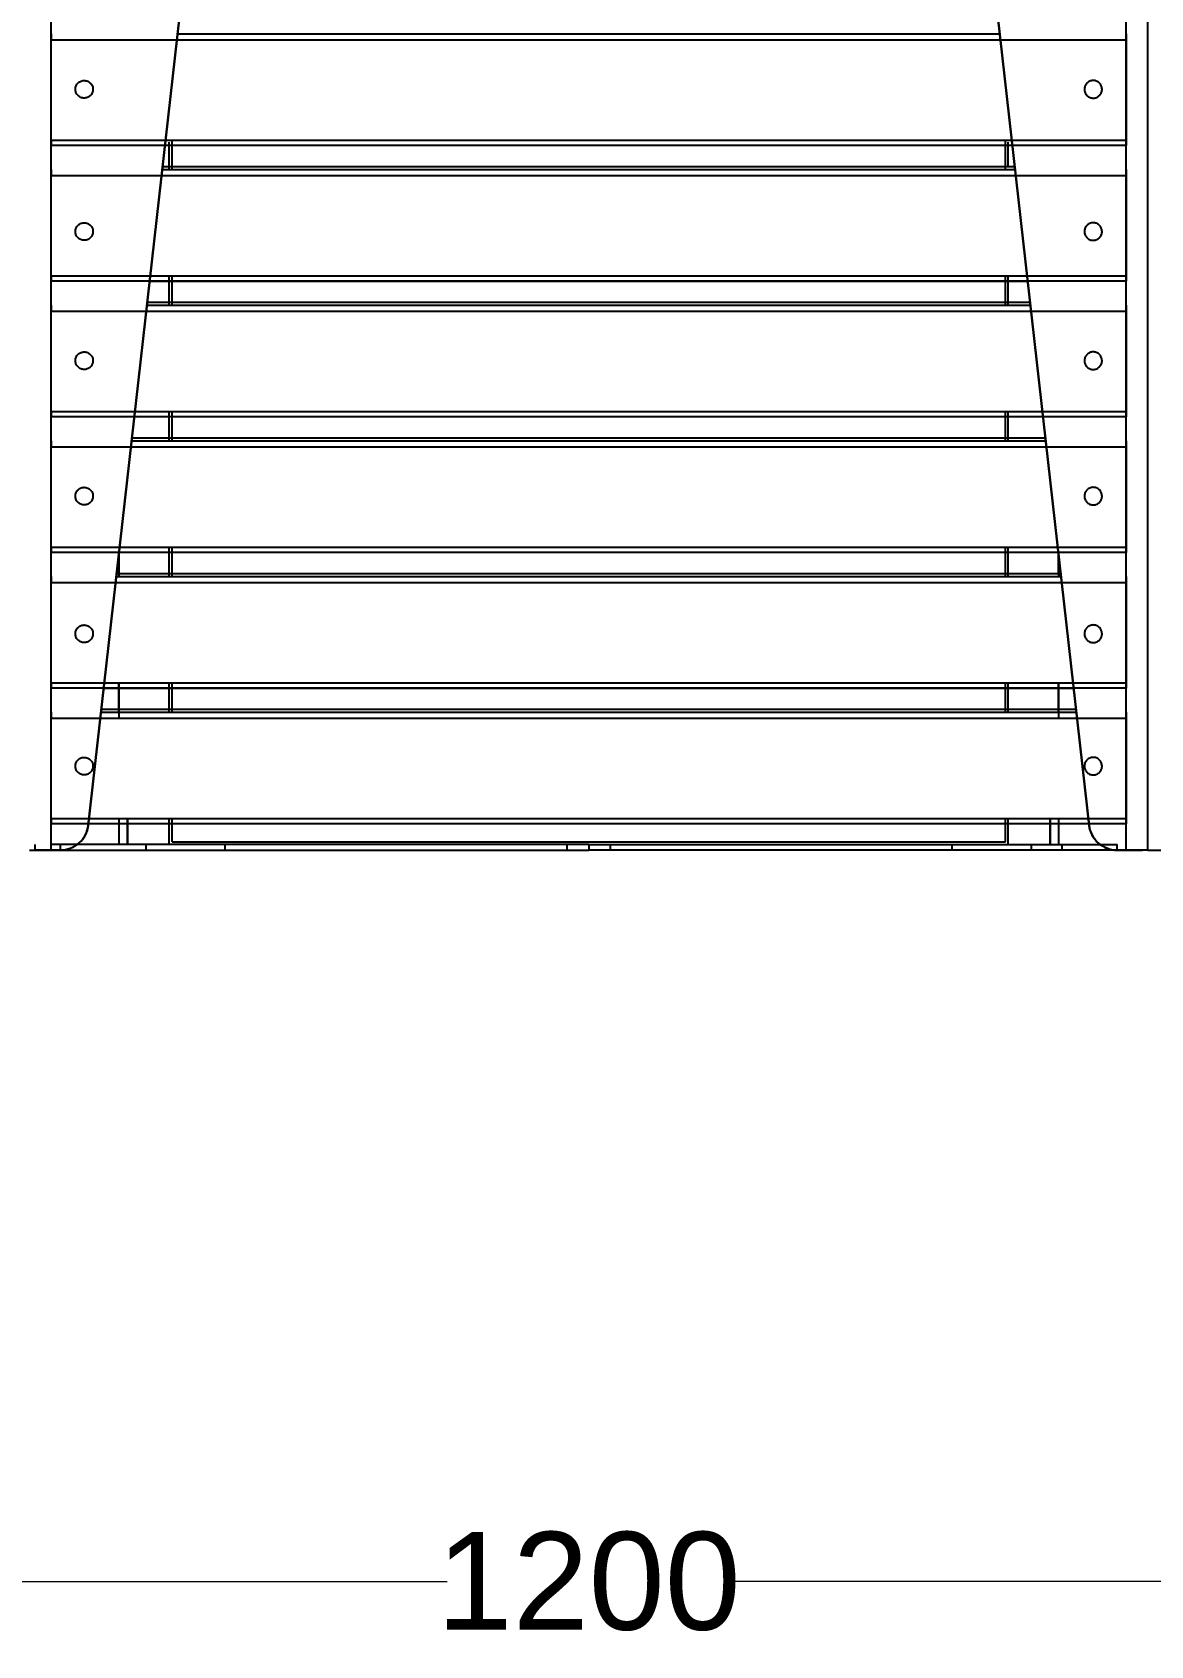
# Model space of a CAD drawing. Header units: millimetres. Extents: x 10366 to 28454, y 24552 to 29702.
# Drawn here: x 12289 to 12689, y 27227 to 27804 of the extents above; entities that cross this region are included whole.
import ezdxf

# ---------------------------------------------------------------- set-up
doc = ezdxf.new("R2010")
doc.units = ezdxf.units.MM
doc.header["$LTSCALE"] = 3
doc.layers.add('DomyÅ›lny', color=7, linetype='Continuous')
doc.styles.get("Standard").update_dxf_attribs({"font": 'arial.ttf'})
doc.dimstyles.new('MATEUSZ', dxfattribs={"dimtxt": 35, "dimasz": 16, "dimexe": 0.18, "dimexo": 0.0625, "dimgap": 0.09, "dimtad": 0, "dimdec": 0, "dimdsep": 46, "dimtxsty": 'Standard', "dimblk": 'DOT', "dimcen": 0.09, "dimse1": 1, "dimse2": 1, "dimadec": 0, "dimazin": 0, "dimtfac": 1, "dimtdec": 0, "dimtofl": 0, "dimtmove": 0, "dimatfit": 3, "dimfxl": 1, "dimtolj": 1, "dimtzin": 0, "dimlwd": 9, "dimlwe": 9, "dimarcsym": 0})

# ---------------------------------------------------------------- blocks, each defined once
blk = doc.blocks.new('_Dot')
at = {"color": 0, "linetype": 'ByBlock', "lineweight": -2}
blk.add_line((-0.5, 0), (-1, 0), dxfattribs=at)
at = {"color": 0, "linetype": 'ByBlock', "const_width": 0.5}
blk.add_lwpolyline([(-0.25, 0, 1), (0.25, 0, 1)], format="xyb", close=True, dxfattribs=at)
blk = doc.blocks.new('*D34')
at = {"color": 0, "lineweight": 9, "transparency": 16777216}
for p, q in [((11903.67, 27250.32), (12437.02, 27250.32)), ((13071.67, 27250.32), (12538.31, 27250.32))]:
    blk.add_line(p, q, dxfattribs=at)
at = {"layer": 'Defpoints', "color": 0, "transparency": 16777216}
for p in [(11887.67, 27511.83), (13087.67, 27511.83), (13087.67, 27250.32)]:
    blk.add_point(p, dxfattribs=at)
at = {"color": 0, "lineweight": 9, "transparency": 16777216, "xscale": 16, "yscale": 16, "zscale": 16, "rotation": 180}
blk.add_blockref('_Dot', (11887.67, 27250.32), dxfattribs=at)
at = {"color": 0, "lineweight": 9, "transparency": 16777216, "xscale": 16, "yscale": 16, "zscale": 16}
blk.add_blockref('_Dot', (13087.67, 27250.32), dxfattribs=at)
at = {"color": 0, "transparency": 16777216, "insert": (12487.67, 27250.32), "char_height": 35, "attachment_point": 5}
blk.add_mtext('\\A1;1200', dxfattribs=at)

msp = doc.modelspace()

# ---------------------------------------------------------------- linework, layer by layer
at = {"layer": 'DomyÅ›lny'}
for p, q in [((12295.43, 27511.83), (12295.43, 28220.62)), ((12679.91, 27511.83), (12679.91, 28220.62)), ((12687.67, 27511.83), (12687.67, 28221.94)), ((12687.67, 27511.83), (12687.67, 28221.94)), ((12308.67, 27520.71), (12381.38, 28165.24)), ((12381.34, 28164.9), (12308.67, 27520.71)), ((12666.67, 27520.71), (12593.95, 28165.24)), ((12593.99, 28164.9), (12666.67, 27520.71)), ((12295.43, 27765.76), (12295.43, 27801.68)), ((12295.43, 27801.68), (12679.91, 27801.68)), ((12340.61, 27803.81), (12634.73, 27803.81)), ((12679.91, 27801.68), (12679.91, 27765.76)), ((12295.43, 27765.76), (12679.91, 27765.76)), ((12679.91, 27763.89), (12295.43, 27763.89)), ((12337.67, 27755.29), (12337.67, 27765)), ((12338.67, 27755.29), (12338.67, 27765.76)), ((12636.67, 27755.29), (12636.67, 27765.76)), ((12637.67, 27756), (12637.67, 27765)), ((12295.43, 27717.24), (12295.43, 27753.16)), ((12295.43, 27753.16), (12679.91, 27753.16)), ((12335.13, 27755.29), (12640.2, 27755.29)), ((12335.25, 27756.33), (12640.09, 27756.33)), ((12335.25, 27756.32), (12640.09, 27756.32)), ((12679.91, 27753.16), (12679.91, 27717.24)), ((12295.43, 27717.24), (12679.91, 27717.24)), ((12679.91, 27715.37), (12295.43, 27715.37)), ((12330.63, 27715.37), (12644.71, 27715.37)), ((12337.67, 27706.77), (12337.67, 27717.24)), ((12338.67, 27706.77), (12338.67, 27717.24)), ((12636.67, 27706.77), (12636.67, 27717.24)), ((12637.67, 27706.77), (12637.67, 27717.24)), ((12329.66, 27706.77), (12645.68, 27706.77)), ((12329.78, 27707.81), (12645.56, 27707.81)), ((12329.78, 27707.8), (12645.56, 27707.8)), ((12295.43, 27668.72), (12295.43, 27704.64)), ((12295.43, 27704.64), (12679.91, 27704.64)), ((12679.91, 27704.64), (12679.91, 27668.72)), ((12295.43, 27668.72), (12679.91, 27668.72)), ((12679.91, 27666.85), (12295.43, 27666.85)), ((12337.67, 27658.25), (12337.67, 27668.72)), ((12338.67, 27658.25), (12338.67, 27668.72)), ((12636.67, 27658.25), (12636.67, 27668.72)), ((12637.67, 27658.25), (12637.67, 27668.72)), ((12295.43, 27620.2), (12295.43, 27656.12)), ((12295.43, 27656.12), (12679.91, 27656.12)), ((12324.19, 27658.25), (12651.15, 27658.25)), ((12324.3, 27659.29), (12651.03, 27659.29)), ((12324.3, 27659.28), (12651.03, 27659.28)), ((12679.91, 27656.12), (12679.91, 27620.2)), ((12295.43, 27620.2), (12679.91, 27620.2)), ((12337.67, 27609.73), (12337.67, 27620.2)), ((12338.67, 27609.73), (12338.67, 27620.2)), ((12636.67, 27609.73), (12636.67, 27620.2)), ((12637.67, 27609.73), (12637.67, 27620.2)), ((12679.91, 27618.33), (12295.43, 27618.33)), ((12319.67, 27610.43), (12319.67, 27618.2)), ((12319.67, 27618.2), (12319.67, 27609.62)), ((12655.67, 27618.22), (12655.67, 27609.62)), ((12655.67, 27610.43), (12655.67, 27618.22)), ((12318.71, 27609.73), (12656.62, 27609.73)), ((12318.83, 27610.77), (12656.51, 27610.77)), ((12318.83, 27610.76), (12656.51, 27610.76)), ((12295.43, 27571.68), (12295.43, 27607.6)), ((12295.43, 27607.6), (12679.91, 27607.6)), ((12679.91, 27607.6), (12679.91, 27571.68)), ((12295.43, 27571.68), (12679.91, 27571.68)), ((12679.91, 27569.81), (12295.43, 27569.81)), ((12314.21, 27569.81), (12661.13, 27569.81)), ((12319.67, 27561.21), (12319.67, 27571.68)), ((12319.67, 27571.68), (12319.67, 27559.08)), ((12337.67, 27561.21), (12337.67, 27571.68)), ((12338.67, 27561.21), (12338.67, 27571.68)), ((12636.67, 27561.21), (12636.67, 27571.68)), ((12637.67, 27561.21), (12637.67, 27571.68)), ((12655.67, 27571.68), (12655.67, 27559.08)), ((12655.67, 27561.21), (12655.67, 27571.68)), ((12313.36, 27562.25), (12661.98, 27562.25)), ((12313.36, 27562.24), (12661.98, 27562.24)), ((12295.43, 27523.16), (12295.43, 27559.08)), ((12295.43, 27559.08), (12679.91, 27559.08)), ((12313.24, 27561.21), (12662.1, 27561.21)), ((12679.91, 27559.08), (12679.91, 27523.16)), ((12295.43, 27523.16), (12679.91, 27523.16)), ((12319.67, 27523.16), (12319.67, 27513.84)), ((12319.67, 27523.16), (12319.67, 27513.84)), ((12322.67, 27513.83), (12322.67, 27523.16)), ((12322.67, 27523.16), (12322.67, 27513.83)), ((12337.67, 27513.83), (12337.67, 27523.16)), ((12338.67, 27514.83), (12338.67, 27523.16)), ((12636.67, 27514.83), (12636.67, 27523.16)), ((12637.67, 27513.83), (12637.67, 27523.16)), ((12652.67, 27523.16), (12652.67, 27513.83)), ((12652.67, 27513.83), (12652.67, 27523.16)), ((12655.67, 27523.16), (12655.67, 27513.84)), ((12655.67, 27523.16), (12655.67, 27513.84)), ((12679.91, 27521.29), (12295.43, 27521.29)), ((12289.67, 27511.83), (12289.67, 27513.83)), ((12289.67, 27511.83), (12298.64, 27511.83)), ((12298.64, 27513.83), (12295.43, 27513.83)), ((12298.73, 27511.83), (12295.43, 27511.83)), ((12295.43, 27511.83), (12298.73, 27511.83)), ((12298.64, 27513.83), (12298.64, 27511.83)), ((12487.67, 27513.83), (12298.64, 27513.83)), ((12298.64, 27511.83), (12487.67, 27511.83)), ((12329.3, 27513.83), (12329.3, 27511.83)), ((12338.67, 27514.83), (12636.67, 27514.83)), ((12357.67, 27511.83), (12357.67, 27513.83)), ((12479.91, 27511.83), (12479.91, 27513.83)), ((12487.67, 27513.83), (12676.69, 27513.83)), ((12487.67, 27513.83), (12487.67, 27511.83)), ((12487.67, 27513.83), (12487.67, 27511.83)), ((12676.69, 27511.83), (12487.67, 27511.83)), ((12495.43, 27511.83), (12495.43, 27513.83)), ((12617.67, 27511.83), (12617.67, 27513.83)), ((12646.04, 27511.83), (12646.04, 27513.83)), ((12657.04, 27511.83), (12657.04, 27513.83)), ((12679.91, 27511.83), (12676.6, 27511.83)), ((12676.6, 27511.83), (12679.91, 27511.83)), ((12676.69, 27511.83), (12676.69, 27513.83)), ((12676.69, 27511.83), (12685.67, 27511.83))]:
    msp.add_line(p, q, dxfattribs=at)
for points in [[(12295.43, 27803.81, 0), (12295.43, 27803.78, 0), (12295.43, 27803.68, 0), (12295.43, 27803.26, 0), (12295.43, 27801.68, 0)], [(12679.91, 27803.81, 0), (12679.91, 27803.78, 0), (12679.91, 27803.68, 0), (12679.91, 27803.26, 0), (12679.91, 27801.68, 0)], [(12295.43, 27765.76, 0), (12295.43, 27764.37, 0), (12295.43, 27763.99, 0), (12295.43, 27763.9, 0), (12295.43, 27763.89, 0), (12295.43, 27763.89, 0), (12295.43, 27763.89, 0), (12295.43, 27763.89, 0), (12295.43, 27763.89, 0), (12295.43, 27763.89, 0), (12295.43, 27763.89, 0), (12295.43, 27763.89, 0), (12295.43, 27763.89, 0), (12295.43, 27763.89, 0), (12295.43, 27763.89, 0), (12295.43, 27763.89, 0), (12295.43, 27763.89, 0), (12295.43, 27763.89, 0), (12295.43, 27763.89, 0), (12295.43, 27763.89, 0), (12295.43, 27763.89, 0), (12295.43, 27763.89, 0), (12295.43, 27763.89, 0)], [(12679.91, 27765.76, 0), (12679.91, 27764.37, 0), (12679.91, 27763.99, 0), (12679.91, 27763.9, 0), (12679.91, 27763.89, 0), (12679.91, 27763.89, 0), (12679.91, 27763.89, 0), (12679.91, 27763.89, 0), (12679.91, 27763.89, 0), (12679.91, 27763.89, 0), (12679.91, 27763.89, 0), (12679.91, 27763.89, 0), (12679.91, 27763.89, 0), (12679.91, 27763.89, 0), (12679.91, 27763.89, 0), (12679.91, 27763.89, 0), (12679.91, 27763.89, 0), (12679.91, 27763.89, 0), (12679.91, 27763.89, 0), (12679.91, 27763.89, 0), (12679.91, 27763.89, 0), (12679.91, 27763.89, 0), (12679.91, 27763.89, 0)], [(12295.43, 27755.29, 0), (12295.43, 27755.26, 0), (12295.43, 27755.16, 0), (12295.43, 27754.74, 0), (12295.43, 27753.16, 0)], [(12679.91, 27755.29, 0), (12679.91, 27755.26, 0), (12679.91, 27755.16, 0), (12679.91, 27754.74, 0), (12679.91, 27753.16, 0)], [(12295.43, 27717.24, 0), (12295.43, 27715.85, 0), (12295.43, 27715.47, 0), (12295.43, 27715.38, 0), (12295.43, 27715.37, 0), (12295.43, 27715.37, 0), (12295.43, 27715.37, 0), (12295.43, 27715.37, 0), (12295.43, 27715.37, 0), (12295.43, 27715.37, 0), (12295.43, 27715.37, 0), (12295.43, 27715.37, 0), (12295.43, 27715.37, 0), (12295.43, 27715.37, 0), (12295.43, 27715.37, 0), (12295.43, 27715.37, 0), (12295.43, 27715.37, 0), (12295.43, 27715.37, 0), (12295.43, 27715.37, 0), (12295.43, 27715.37, 0), (12295.43, 27715.37, 0), (12295.43, 27715.37, 0), (12295.43, 27715.37, 0)], [(12679.91, 27717.24, 0), (12679.91, 27715.85, 0), (12679.91, 27715.47, 0), (12679.91, 27715.38, 0), (12679.91, 27715.37, 0), (12679.91, 27715.37, 0), (12679.91, 27715.37, 0), (12679.91, 27715.37, 0), (12679.91, 27715.37, 0), (12679.91, 27715.37, 0), (12679.91, 27715.37, 0), (12679.91, 27715.37, 0), (12679.91, 27715.37, 0), (12679.91, 27715.37, 0), (12679.91, 27715.37, 0), (12679.91, 27715.37, 0), (12679.91, 27715.37, 0), (12679.91, 27715.37, 0), (12679.91, 27715.37, 0), (12679.91, 27715.37, 0), (12679.91, 27715.37, 0), (12679.91, 27715.37, 0), (12679.91, 27715.37, 0)], [(12295.43, 27706.77, 0), (12295.43, 27706.74, 0), (12295.43, 27706.64, 0), (12295.43, 27706.22, 0), (12295.43, 27704.64, 0)], [(12679.91, 27706.77, 0), (12679.91, 27706.74, 0), (12679.91, 27706.64, 0), (12679.91, 27706.22, 0), (12679.91, 27704.64, 0)], [(12295.43, 27668.72, 0), (12295.43, 27667.33, 0), (12295.43, 27666.95, 0), (12295.43, 27666.86, 0), (12295.43, 27666.85, 0), (12295.43, 27666.85, 0), (12295.43, 27666.85, 0), (12295.43, 27666.85, 0), (12295.43, 27666.85, 0), (12295.43, 27666.85, 0), (12295.43, 27666.85, 0), (12295.43, 27666.85, 0), (12295.43, 27666.85, 0), (12295.43, 27666.85, 0), (12295.43, 27666.85, 0), (12295.43, 27666.85, 0), (12295.43, 27666.85, 0), (12295.43, 27666.85, 0), (12295.43, 27666.85, 0), (12295.43, 27666.85, 0), (12295.43, 27666.85, 0), (12295.43, 27666.85, 0), (12295.43, 27666.85, 0)], [(12679.91, 27668.72, 0), (12679.91, 27667.33, 0), (12679.91, 27666.95, 0), (12679.91, 27666.86, 0), (12679.91, 27666.85, 0), (12679.91, 27666.85, 0), (12679.91, 27666.85, 0), (12679.91, 27666.85, 0), (12679.91, 27666.85, 0), (12679.91, 27666.85, 0), (12679.91, 27666.85, 0), (12679.91, 27666.85, 0), (12679.91, 27666.85, 0), (12679.91, 27666.85, 0), (12679.91, 27666.85, 0), (12679.91, 27666.85, 0), (12679.91, 27666.85, 0), (12679.91, 27666.85, 0), (12679.91, 27666.85, 0), (12679.91, 27666.85, 0), (12679.91, 27666.85, 0), (12679.91, 27666.85, 0), (12679.91, 27666.85, 0)], [(12295.43, 27658.25, 0), (12295.43, 27658.22, 0), (12295.43, 27658.12, 0), (12295.43, 27657.7, 0), (12295.43, 27656.12, 0)], [(12679.91, 27658.25, 0), (12679.91, 27658.22, 0), (12679.91, 27658.12, 0), (12679.91, 27657.7, 0), (12679.91, 27656.12, 0)], [(12295.43, 27620.2, 0), (12295.43, 27618.81, 0), (12295.43, 27618.43, 0), (12295.43, 27618.34, 0), (12295.43, 27618.33, 0), (12295.43, 27618.33, 0), (12295.43, 27618.33, 0), (12295.43, 27618.33, 0), (12295.43, 27618.33, 0), (12295.43, 27618.33, 0), (12295.43, 27618.33, 0), (12295.43, 27618.33, 0), (12295.43, 27618.33, 0), (12295.43, 27618.33, 0), (12295.43, 27618.33, 0), (12295.43, 27618.33, 0), (12295.43, 27618.33, 0), (12295.43, 27618.33, 0), (12295.43, 27618.33, 0), (12295.43, 27618.33, 0), (12295.43, 27618.33, 0), (12295.43, 27618.33, 0), (12295.43, 27618.33, 0)], [(12679.91, 27620.2, 0), (12679.91, 27618.81, 0), (12679.91, 27618.43, 0), (12679.91, 27618.34, 0), (12679.91, 27618.33, 0), (12679.91, 27618.33, 0), (12679.91, 27618.33, 0), (12679.91, 27618.33, 0), (12679.91, 27618.33, 0), (12679.91, 27618.33, 0), (12679.91, 27618.33, 0), (12679.91, 27618.33, 0), (12679.91, 27618.33, 0), (12679.91, 27618.33, 0), (12679.91, 27618.33, 0), (12679.91, 27618.33, 0), (12679.91, 27618.33, 0), (12679.91, 27618.33, 0), (12679.91, 27618.33, 0), (12679.91, 27618.33, 0), (12679.91, 27618.33, 0), (12679.91, 27618.33, 0), (12679.91, 27618.33, 0)], [(12295.43, 27609.73, 0), (12295.43, 27609.7, 0), (12295.43, 27609.6, 0), (12295.43, 27609.18, 0), (12295.43, 27607.6, 0)], [(12679.91, 27609.73, 0), (12679.91, 27609.7, 0), (12679.91, 27609.6, 0), (12679.91, 27609.18, 0), (12679.91, 27607.6, 0)], [(12295.43, 27571.68, 0), (12295.43, 27570.29, 0), (12295.43, 27569.91, 0), (12295.43, 27569.82, 0), (12295.43, 27569.81, 0), (12295.43, 27569.81, 0), (12295.43, 27569.81, 0), (12295.43, 27569.81, 0), (12295.43, 27569.81, 0), (12295.43, 27569.81, 0), (12295.43, 27569.81, 0), (12295.43, 27569.81, 0), (12295.43, 27569.81, 0), (12295.43, 27569.81, 0), (12295.43, 27569.81, 0), (12295.43, 27569.81, 0), (12295.43, 27569.81, 0), (12295.43, 27569.81, 0), (12295.43, 27569.81, 0), (12295.43, 27569.81, 0), (12295.43, 27569.81, 0), (12295.43, 27569.81, 0), (12295.43, 27569.81, 0)], [(12679.91, 27571.68, 0), (12679.91, 27570.29, 0), (12679.91, 27569.91, 0), (12679.91, 27569.82, 0), (12679.91, 27569.81, 0), (12679.91, 27569.81, 0), (12679.91, 27569.81, 0), (12679.91, 27569.81, 0), (12679.91, 27569.81, 0), (12679.91, 27569.81, 0), (12679.91, 27569.81, 0), (12679.91, 27569.81, 0), (12679.91, 27569.81, 0), (12679.91, 27569.81, 0), (12679.91, 27569.81, 0), (12679.91, 27569.81, 0), (12679.91, 27569.81, 0), (12679.91, 27569.81, 0), (12679.91, 27569.81, 0), (12679.91, 27569.81, 0), (12679.91, 27569.81, 0), (12679.91, 27569.81, 0), (12679.91, 27569.81, 0)], [(12295.43, 27561.21, 0), (12295.43, 27561.18, 0), (12295.43, 27561.08, 0), (12295.43, 27560.66, 0), (12295.43, 27559.08, 0)], [(12679.91, 27561.21, 0), (12679.91, 27561.18, 0), (12679.91, 27561.08, 0), (12679.91, 27560.66, 0), (12679.91, 27559.08, 0)], [(12295.43, 27523.16, 0), (12295.43, 27521.77, 0), (12295.43, 27521.39, 0), (12295.43, 27521.3, 0), (12295.43, 27521.29, 0), (12295.43, 27521.29, 0), (12295.43, 27521.29, 0), (12295.43, 27521.29, 0), (12295.43, 27521.29, 0), (12295.43, 27521.29, 0), (12295.43, 27521.29, 0), (12295.43, 27521.29, 0), (12295.43, 27521.29, 0), (12295.43, 27521.29, 0), (12295.43, 27521.29, 0), (12295.43, 27521.29, 0), (12295.43, 27521.29, 0), (12295.43, 27521.29, 0), (12295.43, 27521.29, 0), (12295.43, 27521.29, 0), (12295.43, 27521.29, 0), (12295.43, 27521.29, 0), (12295.43, 27521.29, 0)], [(12679.91, 27523.16, 0), (12679.91, 27521.77, 0), (12679.91, 27521.39, 0), (12679.91, 27521.3, 0), (12679.91, 27521.29, 0), (12679.91, 27521.29, 0), (12679.91, 27521.29, 0), (12679.91, 27521.29, 0), (12679.91, 27521.29, 0), (12679.91, 27521.29, 0), (12679.91, 27521.29, 0), (12679.91, 27521.29, 0), (12679.91, 27521.29, 0), (12679.91, 27521.29, 0), (12679.91, 27521.29, 0), (12679.91, 27521.29, 0), (12679.91, 27521.29, 0), (12679.91, 27521.29, 0), (12679.91, 27521.29, 0), (12679.91, 27521.29, 0), (12679.91, 27521.29, 0), (12679.91, 27521.29, 0), (12679.91, 27521.29, 0)], [(12298.73, 27511.83, 0), (12299.67, 27511.88, 0), (12300.6, 27512.01, 0), (12301.5, 27512.22, 0), (12302.38, 27512.52, 0), (12303.23, 27512.9, 0), (12304.03, 27513.35, 0), (12304.78, 27513.87, 0), (12305.48, 27514.45, 0), (12306.12, 27515.09, 0), (12306.7, 27515.79, 0), (12307.21, 27516.53, 0), (12307.65, 27517.31, 0), (12308.02, 27518.12, 0), (12308.31, 27518.97, 0), (12308.53, 27519.82, 0), (12308.67, 27520.71, 0)], [(12308.67, 27520.71, 0), (12308.52, 27519.78, 0), (12308.29, 27518.88, 0), (12307.97, 27518, 0), (12307.58, 27517.17, 0), (12307.11, 27516.37, 0), (12306.58, 27515.63, 0), (12305.97, 27514.93, 0), (12305.32, 27514.3, 0), (12304.61, 27513.74, 0), (12303.85, 27513.24, 0), (12303.06, 27512.81, 0), (12302.23, 27512.46, 0), (12301.38, 27512.19, 0), (12300.51, 27511.99, 0), (12299.64, 27511.87, 0), (12298.73, 27511.83, 0)], [(12676.6, 27511.83, 0), (12675.67, 27511.88, 0), (12674.74, 27512.01, 0), (12673.83, 27512.22, 0), (12672.95, 27512.52, 0), (12672.11, 27512.9, 0), (12671.31, 27513.35, 0), (12670.56, 27513.87, 0), (12669.85, 27514.45, 0), (12669.21, 27515.09, 0), (12668.63, 27515.79, 0), (12668.12, 27516.53, 0), (12667.68, 27517.31, 0), (12667.32, 27518.12, 0), (12667.02, 27518.97, 0), (12666.81, 27519.82, 0), (12666.67, 27520.71, 0)], [(12666.67, 27520.71, 0), (12666.82, 27519.78, 0), (12667.05, 27518.88, 0), (12667.36, 27518, 0), (12667.76, 27517.17, 0), (12668.23, 27516.37, 0), (12668.76, 27515.63, 0), (12669.36, 27514.93, 0), (12670.02, 27514.3, 0), (12670.73, 27513.74, 0), (12671.49, 27513.24, 0), (12672.28, 27512.81, 0), (12673.11, 27512.46, 0), (12673.95, 27512.19, 0), (12674.83, 27511.99, 0), (12675.7, 27511.87, 0), (12676.6, 27511.83, 0)], [(12287.67, 27511.83, 0), (12287.67, 27511.83, 0), (12287.67, 27511.83, 0), (12287.67, 27511.83, 0), (12287.67, 27511.83, 0), (12287.67, 27511.83, 0), (12287.67, 27511.83, 0), (12287.67, 27511.83, 0), (12287.67, 27511.83, 0), (12287.67, 27511.83, 0), (12287.67, 27511.83, 0), (12287.68, 27511.83, 0), (12287.81, 27511.83, 0), (12288.46, 27511.83, 0), (12295.43, 27511.83, 0)], [(12295.43, 27511.83, 0), (12289.67, 27511.83, 0)], [(12679.91, 27511.83, 0), (12685.67, 27511.83, 0)], [(12687.67, 27511.83, 0), (12687.67, 27511.83, 0), (12687.67, 27511.83, 0), (12687.67, 27511.83, 0), (12687.67, 27511.83, 0), (12687.67, 27511.83, 0), (12687.67, 27511.83, 0), (12687.67, 27511.83, 0), (12687.67, 27511.83, 0), (12687.67, 27511.83, 0), (12687.66, 27511.83, 0), (12687.65, 27511.83, 0), (12687.52, 27511.83, 0), (12686.87, 27511.83, 0), (12679.91, 27511.83, 0)], [(12687.67, 27511.83, 0), (12687.67, 27511.83, 0), (12687.67, 27511.83, 0), (12687.67, 27511.83, 0), (12687.67, 27511.83, 0), (12687.67, 27511.83, 0), (12687.67, 27511.83, 0), (12687.67, 27511.83, 0), (12687.67, 27511.83, 0), (12687.67, 27511.83, 0), (12687.67, 27511.83, 0), (12687.68, 27511.83, 0), (12687.73, 27511.83, 0), (12687.92, 27511.83, 0), (12689.89, 27511.83, 0), (12695.43, 27511.83, 0)]]:
    msp.add_polyline3d(points, dxfattribs=at)
for points in [[(12304.13, 27783.41, 0), (12304.09, 27783.69, 0), (12304.08, 27783.98, 0), (12304.1, 27784.28, 0), (12304.15, 27784.59, 0), (12304.23, 27784.89, 0), (12304.34, 27785.19, 0), (12304.49, 27785.48, 0), (12304.66, 27785.75, 0), (12304.86, 27786.01, 0), (12305.09, 27786.24, 0), (12305.34, 27786.45, 0), (12305.6, 27786.62, 0), (12305.87, 27786.77, 0), (12306.15, 27786.89, 0), (12306.43, 27786.98, 0), (12306.7, 27787.04, 0), (12306.98, 27787.07, 0), (12307.28, 27787.08, 0), (12307.58, 27787.06, 0), (12307.88, 27787.01, 0), (12308.19, 27786.93, 0), (12308.49, 27786.82, 0), (12308.78, 27786.68, 0), (12309.05, 27786.5, 0), (12309.31, 27786.3, 0), (12309.54, 27786.08, 0), (12309.75, 27785.83, 0), (12309.93, 27785.57, 0), (12310.07, 27785.3, 0), (12310.19, 27785.02, 0), (12310.28, 27784.74, 0), (12310.34, 27784.47, 0), (12310.37, 27784.19, 0), (12310.38, 27783.9, 0), (12310.37, 27783.6, 0), (12310.32, 27783.29, 0), (12310.24, 27782.99, 0), (12310.12, 27782.69, 0), (12309.98, 27782.4, 0), (12309.81, 27782.12, 0), (12309.6, 27781.87, 0), (12309.38, 27781.64, 0), (12309.13, 27781.43, 0), (12308.87, 27781.25, 0), (12308.6, 27781.11, 0), (12308.32, 27780.99, 0), (12308.04, 27780.9, 0), (12307.77, 27780.84, 0), (12307.48, 27780.8, 0), (12307.19, 27780.79, 0), (12306.89, 27780.81, 0), (12306.59, 27780.86, 0), (12306.28, 27780.94, 0), (12305.98, 27781.05, 0), (12305.69, 27781.2, 0), (12305.41, 27781.37, 0), (12305.16, 27781.57, 0), (12304.93, 27781.8, 0), (12304.72, 27782.04, 0), (12304.54, 27782.3, 0), (12304.4, 27782.58, 0), (12304.28, 27782.85, 0), (12304.19, 27783.13, 0)], [(12671.2, 27783.41, 0), (12671.24, 27783.69, 0), (12671.25, 27783.98, 0), (12671.23, 27784.28, 0), (12671.18, 27784.59, 0), (12671.1, 27784.89, 0), (12670.99, 27785.19, 0), (12670.84, 27785.48, 0), (12670.67, 27785.75, 0), (12670.47, 27786.01, 0), (12670.24, 27786.24, 0), (12670, 27786.45, 0), (12669.74, 27786.62, 0), (12669.46, 27786.77, 0), (12669.19, 27786.89, 0), (12668.91, 27786.98, 0), (12668.63, 27787.04, 0), (12668.35, 27787.07, 0), (12668.06, 27787.08, 0), (12667.76, 27787.06, 0), (12667.45, 27787.01, 0), (12667.15, 27786.93, 0), (12666.84, 27786.82, 0), (12666.55, 27786.68, 0), (12666.28, 27786.5, 0), (12666.02, 27786.3, 0), (12665.79, 27786.08, 0), (12665.59, 27785.83, 0), (12665.41, 27785.57, 0), (12665.26, 27785.3, 0), (12665.14, 27785.02, 0), (12665.05, 27784.74, 0), (12664.99, 27784.47, 0), (12664.96, 27784.19, 0), (12664.95, 27783.9, 0), (12664.97, 27783.6, 0), (12665.02, 27783.29, 0), (12665.1, 27782.99, 0), (12665.21, 27782.69, 0), (12665.35, 27782.4, 0), (12665.53, 27782.12, 0), (12665.73, 27781.87, 0), (12665.96, 27781.64, 0), (12666.2, 27781.43, 0), (12666.46, 27781.25, 0), (12666.73, 27781.11, 0), (12667.01, 27780.99, 0), (12667.29, 27780.9, 0), (12667.57, 27780.84, 0), (12667.85, 27780.8, 0), (12668.14, 27780.79, 0), (12668.44, 27780.81, 0), (12668.75, 27780.86, 0), (12669.05, 27780.94, 0), (12669.35, 27781.05, 0), (12669.64, 27781.2, 0), (12669.92, 27781.37, 0), (12670.17, 27781.57, 0), (12670.41, 27781.8, 0), (12670.61, 27782.04, 0), (12670.79, 27782.3, 0), (12670.94, 27782.58, 0), (12671.06, 27782.85, 0), (12671.14, 27783.13, 0)], [(12304.13, 27732.54, 0), (12304.09, 27732.82, 0), (12304.08, 27733.12, 0), (12304.1, 27733.42, 0), (12304.15, 27733.72, 0), (12304.23, 27734.03, 0), (12304.34, 27734.32, 0), (12304.49, 27734.61, 0), (12304.66, 27734.89, 0), (12304.86, 27735.14, 0), (12305.09, 27735.38, 0), (12305.34, 27735.58, 0), (12305.6, 27735.76, 0), (12305.87, 27735.91, 0), (12306.15, 27736.02, 0), (12306.43, 27736.11, 0), (12306.7, 27736.17, 0), (12306.98, 27736.21, 0), (12307.28, 27736.22, 0), (12307.58, 27736.2, 0), (12307.88, 27736.15, 0), (12308.19, 27736.07, 0), (12308.49, 27735.96, 0), (12308.78, 27735.81, 0), (12309.05, 27735.64, 0), (12309.31, 27735.44, 0), (12309.54, 27735.21, 0), (12309.75, 27734.97, 0), (12309.93, 27734.71, 0), (12310.07, 27734.44, 0), (12310.19, 27734.16, 0), (12310.28, 27733.88, 0), (12310.34, 27733.6, 0), (12310.37, 27733.32, 0), (12310.38, 27733.03, 0), (12310.37, 27732.73, 0), (12310.32, 27732.43, 0), (12310.24, 27732.12, 0), (12310.12, 27731.82, 0), (12309.98, 27731.53, 0), (12309.81, 27731.26, 0), (12309.6, 27731, 0), (12309.38, 27730.77, 0), (12309.13, 27730.56, 0), (12308.87, 27730.39, 0), (12308.6, 27730.24, 0), (12308.32, 27730.12, 0), (12308.04, 27730.04, 0), (12307.77, 27729.98, 0), (12307.48, 27729.94, 0), (12307.19, 27729.93, 0), (12306.89, 27729.95, 0), (12306.59, 27730, 0), (12306.28, 27730.08, 0), (12305.98, 27730.19, 0), (12305.69, 27730.33, 0), (12305.41, 27730.51, 0), (12305.16, 27730.71, 0), (12304.93, 27730.93, 0), (12304.72, 27731.18, 0), (12304.54, 27731.44, 0), (12304.4, 27731.71, 0), (12304.28, 27731.99, 0), (12304.19, 27732.27, 0)], [(12671.2, 27732.54, 0), (12671.24, 27732.82, 0), (12671.25, 27733.12, 0), (12671.23, 27733.42, 0), (12671.18, 27733.72, 0), (12671.1, 27734.03, 0), (12670.99, 27734.32, 0), (12670.84, 27734.61, 0), (12670.67, 27734.89, 0), (12670.47, 27735.14, 0), (12670.24, 27735.38, 0), (12670, 27735.58, 0), (12669.74, 27735.76, 0), (12669.46, 27735.91, 0), (12669.19, 27736.02, 0), (12668.91, 27736.11, 0), (12668.63, 27736.17, 0), (12668.35, 27736.21, 0), (12668.06, 27736.22, 0), (12667.76, 27736.2, 0), (12667.45, 27736.15, 0), (12667.15, 27736.07, 0), (12666.84, 27735.96, 0), (12666.55, 27735.81, 0), (12666.28, 27735.64, 0), (12666.02, 27735.44, 0), (12665.79, 27735.21, 0), (12665.59, 27734.97, 0), (12665.41, 27734.71, 0), (12665.26, 27734.44, 0), (12665.14, 27734.16, 0), (12665.05, 27733.88, 0), (12664.99, 27733.6, 0), (12664.96, 27733.32, 0), (12664.95, 27733.03, 0), (12664.97, 27732.73, 0), (12665.02, 27732.43, 0), (12665.1, 27732.12, 0), (12665.21, 27731.82, 0), (12665.35, 27731.53, 0), (12665.53, 27731.26, 0), (12665.73, 27731, 0), (12665.96, 27730.77, 0), (12666.2, 27730.56, 0), (12666.46, 27730.39, 0), (12666.73, 27730.24, 0), (12667.01, 27730.12, 0), (12667.29, 27730.04, 0), (12667.57, 27729.98, 0), (12667.85, 27729.94, 0), (12668.14, 27729.93, 0), (12668.44, 27729.95, 0), (12668.75, 27730, 0), (12669.05, 27730.08, 0), (12669.35, 27730.19, 0), (12669.64, 27730.33, 0), (12669.92, 27730.51, 0), (12670.17, 27730.71, 0), (12670.41, 27730.93, 0), (12670.61, 27731.18, 0), (12670.79, 27731.44, 0), (12670.94, 27731.71, 0), (12671.06, 27731.99, 0), (12671.14, 27732.27, 0)], [(12304.13, 27686.36, 0), (12304.09, 27686.64, 0), (12304.08, 27686.93, 0), (12304.1, 27687.23, 0), (12304.15, 27687.54, 0), (12304.23, 27687.84, 0), (12304.34, 27688.14, 0), (12304.49, 27688.43, 0), (12304.66, 27688.71, 0), (12304.86, 27688.96, 0), (12305.09, 27689.19, 0), (12305.34, 27689.4, 0), (12305.6, 27689.58, 0), (12305.87, 27689.72, 0), (12306.15, 27689.84, 0), (12306.43, 27689.93, 0), (12306.7, 27689.99, 0), (12306.98, 27690.02, 0), (12307.28, 27690.03, 0), (12307.58, 27690.01, 0), (12307.88, 27689.97, 0), (12308.19, 27689.89, 0), (12308.49, 27689.77, 0), (12308.78, 27689.63, 0), (12309.05, 27689.46, 0), (12309.31, 27689.25, 0), (12309.54, 27689.03, 0), (12309.75, 27688.78, 0), (12309.93, 27688.52, 0), (12310.07, 27688.25, 0), (12310.19, 27687.98, 0), (12310.28, 27687.7, 0), (12310.34, 27687.42, 0), (12310.37, 27687.14, 0), (12310.38, 27686.85, 0), (12310.37, 27686.55, 0), (12310.32, 27686.24, 0), (12310.24, 27685.94, 0), (12310.12, 27685.64, 0), (12309.98, 27685.35, 0), (12309.81, 27685.07, 0), (12309.6, 27684.82, 0), (12309.38, 27684.59, 0), (12309.13, 27684.38, 0), (12308.87, 27684.2, 0), (12308.6, 27684.06, 0), (12308.32, 27683.94, 0), (12308.04, 27683.85, 0), (12307.77, 27683.79, 0), (12307.48, 27683.76, 0), (12307.19, 27683.75, 0), (12306.89, 27683.77, 0), (12306.59, 27683.81, 0), (12306.28, 27683.89, 0), (12305.98, 27684.01, 0), (12305.69, 27684.15, 0), (12305.41, 27684.32, 0), (12305.16, 27684.53, 0), (12304.93, 27684.75, 0), (12304.72, 27685, 0), (12304.54, 27685.26, 0), (12304.4, 27685.53, 0), (12304.28, 27685.8, 0), (12304.19, 27686.08, 0)], [(12671.2, 27686.36, 0), (12671.24, 27686.64, 0), (12671.25, 27686.93, 0), (12671.23, 27687.23, 0), (12671.18, 27687.54, 0), (12671.1, 27687.84, 0), (12670.99, 27688.14, 0), (12670.84, 27688.43, 0), (12670.67, 27688.71, 0), (12670.47, 27688.96, 0), (12670.24, 27689.19, 0), (12670, 27689.4, 0), (12669.74, 27689.58, 0), (12669.46, 27689.72, 0), (12669.19, 27689.84, 0), (12668.91, 27689.93, 0), (12668.63, 27689.99, 0), (12668.35, 27690.02, 0), (12668.06, 27690.03, 0), (12667.76, 27690.01, 0), (12667.45, 27689.97, 0), (12667.15, 27689.89, 0), (12666.84, 27689.77, 0), (12666.55, 27689.63, 0), (12666.28, 27689.46, 0), (12666.02, 27689.25, 0), (12665.79, 27689.03, 0), (12665.59, 27688.78, 0), (12665.41, 27688.52, 0), (12665.26, 27688.25, 0), (12665.14, 27687.98, 0), (12665.05, 27687.7, 0), (12664.99, 27687.42, 0), (12664.96, 27687.14, 0), (12664.95, 27686.85, 0), (12664.97, 27686.55, 0), (12665.02, 27686.24, 0), (12665.1, 27685.94, 0), (12665.21, 27685.64, 0), (12665.35, 27685.35, 0), (12665.53, 27685.07, 0), (12665.73, 27684.82, 0), (12665.96, 27684.59, 0), (12666.2, 27684.38, 0), (12666.46, 27684.2, 0), (12666.73, 27684.06, 0), (12667.01, 27683.94, 0), (12667.29, 27683.85, 0), (12667.57, 27683.79, 0), (12667.85, 27683.76, 0), (12668.14, 27683.75, 0), (12668.44, 27683.77, 0), (12668.75, 27683.81, 0), (12669.05, 27683.89, 0), (12669.35, 27684.01, 0), (12669.64, 27684.15, 0), (12669.92, 27684.32, 0), (12670.17, 27684.53, 0), (12670.41, 27684.75, 0), (12670.61, 27685, 0), (12670.79, 27685.26, 0), (12670.94, 27685.53, 0), (12671.06, 27685.8, 0), (12671.14, 27686.08, 0)], [(12304.13, 27637.93, 0), (12304.09, 27638.21, 0), (12304.08, 27638.5, 0), (12304.1, 27638.8, 0), (12304.15, 27639.1, 0), (12304.23, 27639.41, 0), (12304.34, 27639.71, 0), (12304.49, 27640, 0), (12304.66, 27640.27, 0), (12304.86, 27640.53, 0), (12305.09, 27640.76, 0), (12305.34, 27640.97, 0), (12305.6, 27641.14, 0), (12305.87, 27641.29, 0), (12306.15, 27641.41, 0), (12306.43, 27641.5, 0), (12306.7, 27641.56, 0), (12306.98, 27641.59, 0), (12307.28, 27641.6, 0), (12307.58, 27641.58, 0), (12307.88, 27641.53, 0), (12308.19, 27641.45, 0), (12308.49, 27641.34, 0), (12308.78, 27641.2, 0), (12309.05, 27641.02, 0), (12309.31, 27640.82, 0), (12309.54, 27640.6, 0), (12309.75, 27640.35, 0), (12309.93, 27640.09, 0), (12310.07, 27639.82, 0), (12310.19, 27639.54, 0), (12310.28, 27639.26, 0), (12310.34, 27638.99, 0), (12310.37, 27638.71, 0), (12310.38, 27638.42, 0), (12310.37, 27638.11, 0), (12310.32, 27637.81, 0), (12310.24, 27637.51, 0), (12310.12, 27637.21, 0), (12309.98, 27636.92, 0), (12309.81, 27636.64, 0), (12309.6, 27636.39, 0), (12309.38, 27636.15, 0), (12309.13, 27635.95, 0), (12308.87, 27635.77, 0), (12308.6, 27635.62, 0), (12308.32, 27635.51, 0), (12308.04, 27635.42, 0), (12307.77, 27635.36, 0), (12307.48, 27635.32, 0), (12307.19, 27635.31, 0), (12306.89, 27635.33, 0), (12306.59, 27635.38, 0), (12306.28, 27635.46, 0), (12305.98, 27635.57, 0), (12305.69, 27635.72, 0), (12305.41, 27635.89, 0), (12305.16, 27636.09, 0), (12304.93, 27636.32, 0), (12304.72, 27636.56, 0), (12304.54, 27636.82, 0), (12304.4, 27637.09, 0), (12304.28, 27637.37, 0), (12304.19, 27637.65, 0)], [(12671.2, 27637.93, 0), (12671.24, 27638.21, 0), (12671.25, 27638.5, 0), (12671.23, 27638.8, 0), (12671.18, 27639.1, 0), (12671.1, 27639.41, 0), (12670.99, 27639.71, 0), (12670.84, 27640, 0), (12670.67, 27640.27, 0), (12670.47, 27640.53, 0), (12670.24, 27640.76, 0), (12670, 27640.97, 0), (12669.74, 27641.14, 0), (12669.46, 27641.29, 0), (12669.19, 27641.41, 0), (12668.91, 27641.5, 0), (12668.63, 27641.56, 0), (12668.35, 27641.59, 0), (12668.06, 27641.6, 0), (12667.76, 27641.58, 0), (12667.45, 27641.53, 0), (12667.15, 27641.45, 0), (12666.84, 27641.34, 0), (12666.55, 27641.2, 0), (12666.28, 27641.02, 0), (12666.02, 27640.82, 0), (12665.79, 27640.6, 0), (12665.59, 27640.35, 0), (12665.41, 27640.09, 0), (12665.26, 27639.82, 0), (12665.14, 27639.54, 0), (12665.05, 27639.26, 0), (12664.99, 27638.99, 0), (12664.96, 27638.71, 0), (12664.95, 27638.42, 0), (12664.97, 27638.11, 0), (12665.02, 27637.81, 0), (12665.1, 27637.51, 0), (12665.21, 27637.21, 0), (12665.35, 27636.92, 0), (12665.53, 27636.64, 0), (12665.73, 27636.39, 0), (12665.96, 27636.15, 0), (12666.2, 27635.95, 0), (12666.46, 27635.77, 0), (12666.73, 27635.62, 0), (12667.01, 27635.51, 0), (12667.29, 27635.42, 0), (12667.57, 27635.36, 0), (12667.85, 27635.32, 0), (12668.14, 27635.31, 0), (12668.44, 27635.33, 0), (12668.75, 27635.38, 0), (12669.05, 27635.46, 0), (12669.35, 27635.57, 0), (12669.64, 27635.72, 0), (12669.92, 27635.89, 0), (12670.17, 27636.09, 0), (12670.41, 27636.32, 0), (12670.61, 27636.56, 0), (12670.79, 27636.82, 0), (12670.94, 27637.09, 0), (12671.06, 27637.37, 0), (12671.14, 27637.65, 0)], [(12304.13, 27588.7, 0), (12304.09, 27588.98, 0), (12304.08, 27589.27, 0), (12304.1, 27589.57, 0), (12304.15, 27589.87, 0), (12304.23, 27590.18, 0), (12304.34, 27590.48, 0), (12304.49, 27590.77, 0), (12304.66, 27591.04, 0), (12304.86, 27591.3, 0), (12305.09, 27591.53, 0), (12305.34, 27591.74, 0), (12305.6, 27591.91, 0), (12305.87, 27592.06, 0), (12306.15, 27592.18, 0), (12306.43, 27592.26, 0), (12306.7, 27592.32, 0), (12306.98, 27592.36, 0), (12307.28, 27592.37, 0), (12307.58, 27592.35, 0), (12307.88, 27592.3, 0), (12308.19, 27592.22, 0), (12308.49, 27592.11, 0), (12308.78, 27591.97, 0), (12309.05, 27591.79, 0), (12309.31, 27591.59, 0), (12309.54, 27591.37, 0), (12309.75, 27591.12, 0), (12309.93, 27590.86, 0), (12310.07, 27590.59, 0), (12310.19, 27590.31, 0), (12310.28, 27590.03, 0), (12310.34, 27589.76, 0), (12310.37, 27589.48, 0), (12310.38, 27589.18, 0), (12310.37, 27588.88, 0), (12310.32, 27588.58, 0), (12310.24, 27588.27, 0), (12310.12, 27587.97, 0), (12309.98, 27587.69, 0), (12309.81, 27587.41, 0), (12309.6, 27587.16, 0), (12309.38, 27586.92, 0), (12309.13, 27586.72, 0), (12308.87, 27586.54, 0), (12308.6, 27586.39, 0), (12308.32, 27586.28, 0), (12308.04, 27586.19, 0), (12307.77, 27586.13, 0), (12307.48, 27586.09, 0), (12307.19, 27586.08, 0), (12306.89, 27586.1, 0), (12306.59, 27586.15, 0), (12306.28, 27586.23, 0), (12305.98, 27586.34, 0), (12305.69, 27586.49, 0), (12305.41, 27586.66, 0), (12305.16, 27586.86, 0), (12304.93, 27587.09, 0), (12304.72, 27587.33, 0), (12304.54, 27587.59, 0), (12304.4, 27587.86, 0), (12304.28, 27588.14, 0), (12304.19, 27588.42, 0)], [(12671.2, 27588.7, 0), (12671.24, 27588.98, 0), (12671.25, 27589.27, 0), (12671.23, 27589.57, 0), (12671.18, 27589.87, 0), (12671.1, 27590.18, 0), (12670.99, 27590.48, 0), (12670.84, 27590.77, 0), (12670.67, 27591.04, 0), (12670.47, 27591.3, 0), (12670.24, 27591.53, 0), (12670, 27591.74, 0), (12669.74, 27591.91, 0), (12669.46, 27592.06, 0), (12669.19, 27592.18, 0), (12668.91, 27592.26, 0), (12668.63, 27592.32, 0), (12668.35, 27592.36, 0), (12668.06, 27592.37, 0), (12667.76, 27592.35, 0), (12667.45, 27592.3, 0), (12667.15, 27592.22, 0), (12666.84, 27592.11, 0), (12666.55, 27591.97, 0), (12666.28, 27591.79, 0), (12666.02, 27591.59, 0), (12665.79, 27591.37, 0), (12665.59, 27591.12, 0), (12665.41, 27590.86, 0), (12665.26, 27590.59, 0), (12665.14, 27590.31, 0), (12665.05, 27590.03, 0), (12664.99, 27589.76, 0), (12664.96, 27589.48, 0), (12664.95, 27589.18, 0), (12664.97, 27588.88, 0), (12665.02, 27588.58, 0), (12665.1, 27588.27, 0), (12665.21, 27587.97, 0), (12665.35, 27587.69, 0), (12665.53, 27587.41, 0), (12665.73, 27587.16, 0), (12665.96, 27586.92, 0), (12666.2, 27586.72, 0), (12666.46, 27586.54, 0), (12666.73, 27586.39, 0), (12667.01, 27586.28, 0), (12667.29, 27586.19, 0), (12667.57, 27586.13, 0), (12667.85, 27586.09, 0), (12668.14, 27586.08, 0), (12668.44, 27586.1, 0), (12668.75, 27586.15, 0), (12669.05, 27586.23, 0), (12669.35, 27586.34, 0), (12669.64, 27586.49, 0), (12669.92, 27586.66, 0), (12670.17, 27586.86, 0), (12670.41, 27587.09, 0), (12670.61, 27587.33, 0), (12670.79, 27587.59, 0), (12670.94, 27587.86, 0), (12671.06, 27588.14, 0), (12671.14, 27588.42, 0)], [(12304.13, 27541.36, 0), (12304.09, 27541.65, 0), (12304.08, 27541.94, 0), (12304.1, 27542.24, 0), (12304.15, 27542.54, 0), (12304.23, 27542.85, 0), (12304.34, 27543.15, 0), (12304.49, 27543.44, 0), (12304.66, 27543.71, 0), (12304.86, 27543.97, 0), (12305.09, 27544.2, 0), (12305.34, 27544.4, 0), (12305.6, 27544.58, 0), (12305.87, 27544.73, 0), (12306.15, 27544.85, 0), (12306.43, 27544.93, 0), (12306.7, 27544.99, 0), (12306.98, 27545.03, 0), (12307.28, 27545.04, 0), (12307.58, 27545.02, 0), (12307.88, 27544.97, 0), (12308.19, 27544.89, 0), (12308.49, 27544.78, 0), (12308.78, 27544.64, 0), (12309.05, 27544.46, 0), (12309.31, 27544.26, 0), (12309.54, 27544.03, 0), (12309.75, 27543.79, 0), (12309.93, 27543.53, 0), (12310.07, 27543.26, 0), (12310.19, 27542.98, 0), (12310.28, 27542.7, 0), (12310.34, 27542.43, 0), (12310.37, 27542.15, 0), (12310.38, 27541.85, 0), (12310.37, 27541.55, 0), (12310.32, 27541.25, 0), (12310.24, 27540.94, 0), (12310.12, 27540.64, 0), (12309.98, 27540.35, 0), (12309.81, 27540.08, 0), (12309.6, 27539.82, 0), (12309.38, 27539.59, 0), (12309.13, 27539.39, 0), (12308.87, 27539.21, 0), (12308.6, 27539.06, 0), (12308.32, 27538.95, 0), (12308.04, 27538.86, 0), (12307.77, 27538.8, 0), (12307.48, 27538.76, 0), (12307.19, 27538.75, 0), (12306.89, 27538.77, 0), (12306.59, 27538.82, 0), (12306.28, 27538.9, 0), (12305.98, 27539.01, 0), (12305.69, 27539.16, 0), (12305.41, 27539.33, 0), (12305.16, 27539.53, 0), (12304.93, 27539.76, 0), (12304.72, 27540, 0), (12304.54, 27540.26, 0), (12304.4, 27540.53, 0), (12304.28, 27540.81, 0), (12304.19, 27541.09, 0)], [(12671.2, 27541.36, 0), (12671.24, 27541.65, 0), (12671.25, 27541.94, 0), (12671.23, 27542.24, 0), (12671.18, 27542.54, 0), (12671.1, 27542.85, 0), (12670.99, 27543.15, 0), (12670.84, 27543.44, 0), (12670.67, 27543.71, 0), (12670.47, 27543.97, 0), (12670.24, 27544.2, 0), (12670, 27544.4, 0), (12669.74, 27544.58, 0), (12669.46, 27544.73, 0), (12669.19, 27544.85, 0), (12668.91, 27544.93, 0), (12668.63, 27544.99, 0), (12668.35, 27545.03, 0), (12668.06, 27545.04, 0), (12667.76, 27545.02, 0), (12667.45, 27544.97, 0), (12667.15, 27544.89, 0), (12666.84, 27544.78, 0), (12666.55, 27544.64, 0), (12666.28, 27544.46, 0), (12666.02, 27544.26, 0), (12665.79, 27544.03, 0), (12665.59, 27543.79, 0), (12665.41, 27543.53, 0), (12665.26, 27543.26, 0), (12665.14, 27542.98, 0), (12665.05, 27542.7, 0), (12664.99, 27542.43, 0), (12664.96, 27542.15, 0), (12664.95, 27541.85, 0), (12664.97, 27541.55, 0), (12665.02, 27541.25, 0), (12665.1, 27540.94, 0), (12665.21, 27540.64, 0), (12665.35, 27540.35, 0), (12665.53, 27540.08, 0), (12665.73, 27539.82, 0), (12665.96, 27539.59, 0), (12666.2, 27539.39, 0), (12666.46, 27539.21, 0), (12666.73, 27539.06, 0), (12667.01, 27538.95, 0), (12667.29, 27538.86, 0), (12667.57, 27538.8, 0), (12667.85, 27538.76, 0), (12668.14, 27538.75, 0), (12668.44, 27538.77, 0), (12668.75, 27538.82, 0), (12669.05, 27538.9, 0), (12669.35, 27539.01, 0), (12669.64, 27539.16, 0), (12669.92, 27539.33, 0), (12670.17, 27539.53, 0), (12670.41, 27539.76, 0), (12670.61, 27540, 0), (12670.79, 27540.26, 0), (12670.94, 27540.53, 0), (12671.06, 27540.81, 0), (12671.14, 27541.09, 0)]]:
    msp.add_polyline3d(points, close=True, dxfattribs=at)

# ---------------------------------------------------------------- dimensions: what is measured, and where the dimension line sits
dim = msp.add_linear_dim(base=(13087.67, 27250.32), p1=(11887.67, 27511.83), p2=(13087.67, 27511.83), dimstyle='MATEUSZ')
dim.commit()
dim.dimension.update_dxf_attribs({"geometry": '*D34', "text_midpoint": (12487.67, 27250.32)})

doc.saveas('drawing.dxf')
